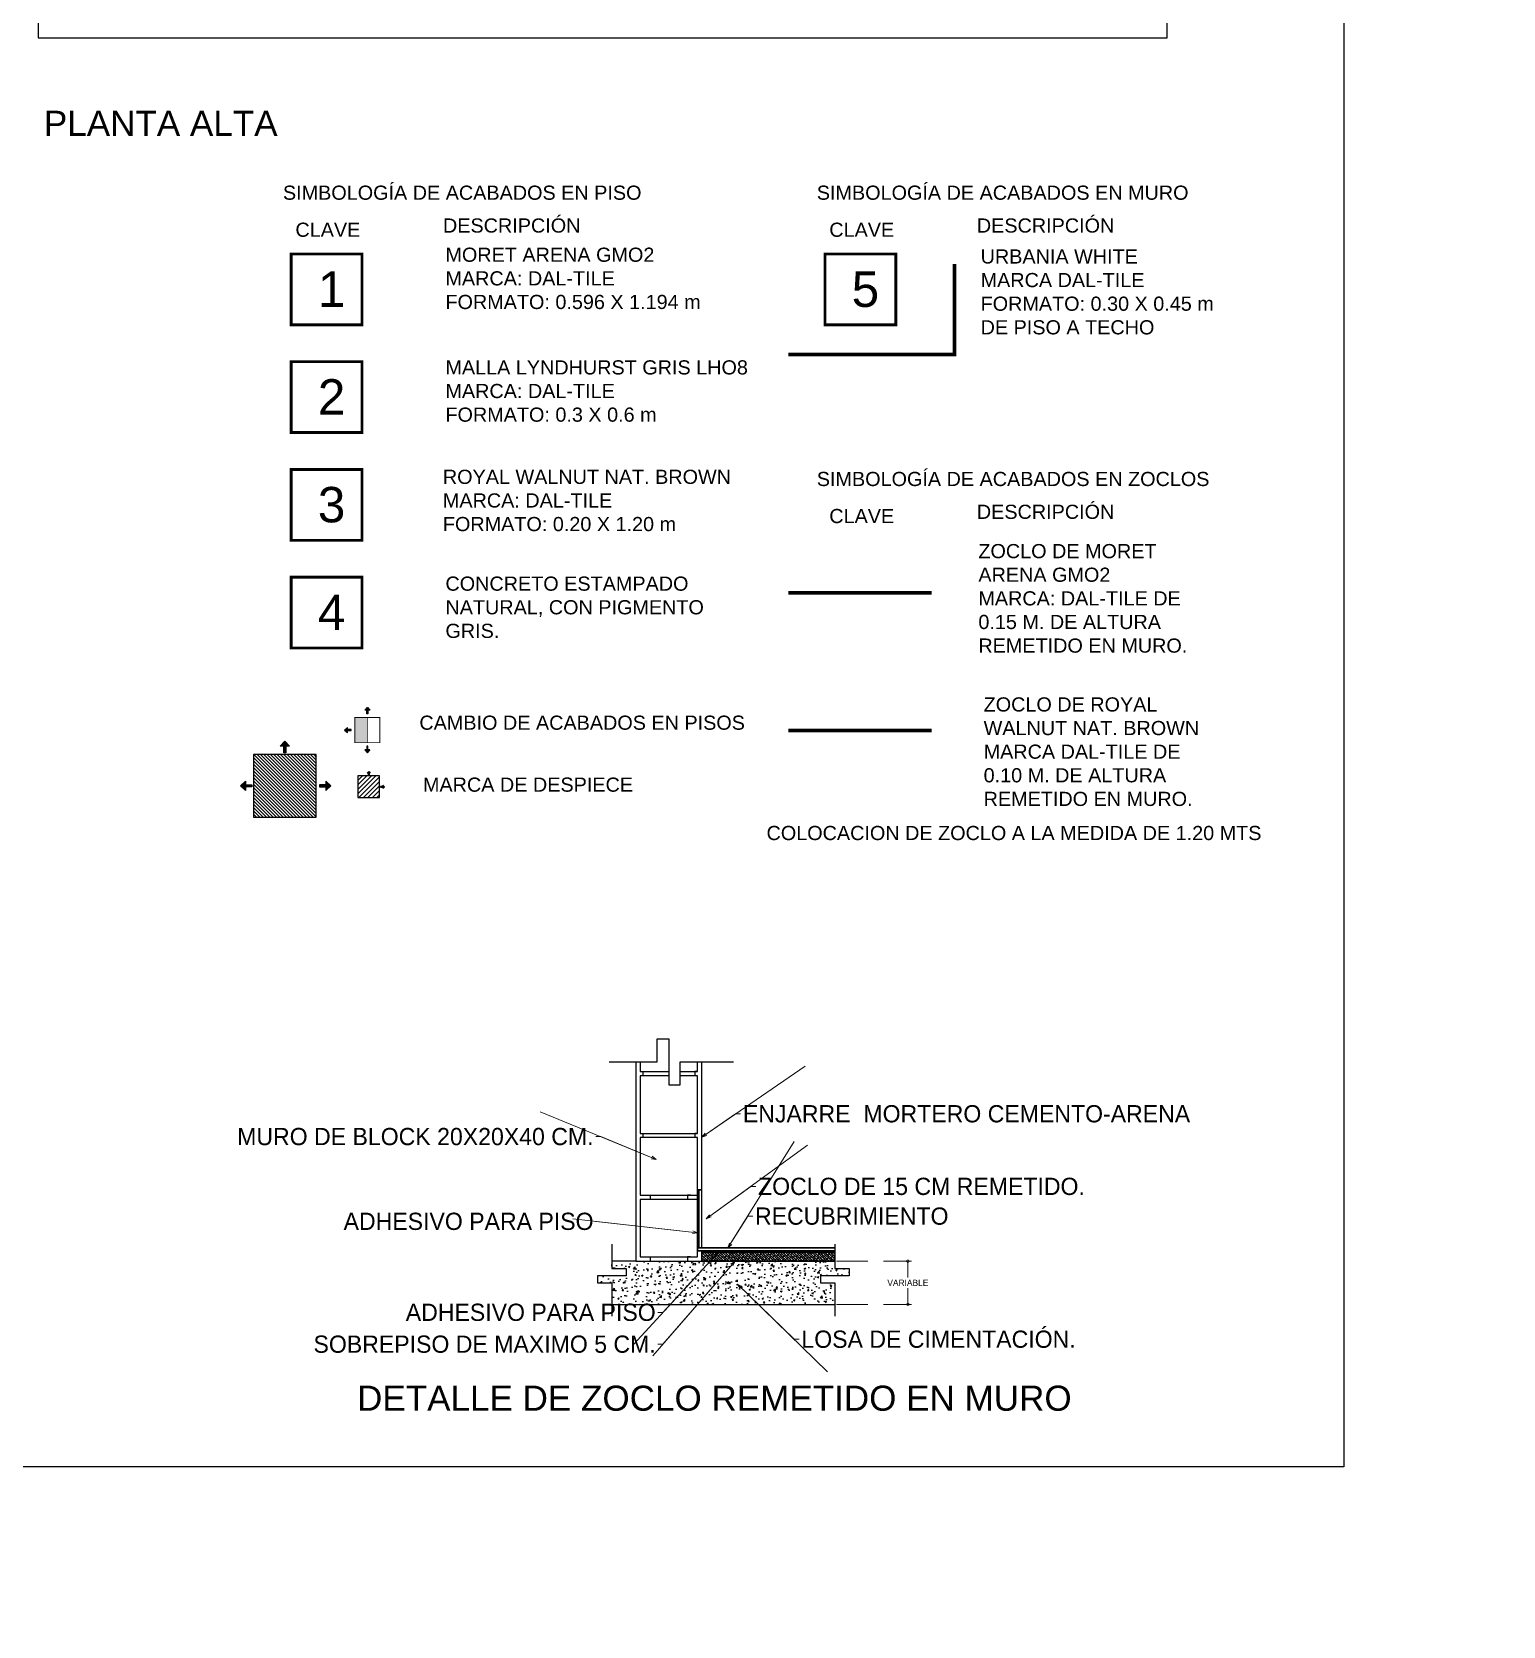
# Model space of a CAD drawing. Header units: metres. Extents: x 116 to 391, y -213 to 56.
# Drawn here: x 325.78 to 337.5, y -149.8 to -137.09 of the extents above; entities that cross this region are included whole.
import ezdxf

# ---------------------------------------------------------------- set-up
doc = ezdxf.new("R2010")
doc.units = ezdxf.units.M
doc.header["$PDMODE"] = 35
for name, pattern in [('AR-01-REC$0$DASHDOT2', [12.7, 6.35, -3.175, 0, -3.175]), ('HIDDEN', [0.375, 0.25, -0.125]), ('HIDDEN2', [0.1875, 0.125, -0.0625])]:
    doc.linetypes.add(name, pattern=pattern)
for name, color, linetype in [('A-ACABADOS PISOS', 1, 'Continuous'), ('A-CAMBIO DE ACABADO', 1, 'Continuous'), ('A-DESPIECE', 5, 'Continuous'), ('A-PISO', 30, 'Continuous'), ('A-TEXTOS', 7, 'Continuous'), ('A-ZOCLO', 30, 'Continuous'), ('AR-157$0$A-EXTERIOR', 8, 'Continuous'), ('DETALLES', 7, 'Continuous'), ('inst. pluvial', 4, 'Continuous')]:
    doc.layers.add(name, color=color, linetype=linetype)
doc.layers.add('COTAS', color=7, linetype='Continuous', lineweight=0)
doc.styles.add('OFICINA 2016', font='')
doc.styles.add('OFICINA 2017', font='GOTHIC.TTF')
doc.styles.get("Standard").update_dxf_attribs({"font": 'arial.ttf'})
doc.styles.get('OFICINA 2016').set_extended_font_data('GeosansLight', bold=True)
doc.dimstyles.new('OFICINA 2016', dxfattribs={"dimtxt": 0.2, "dimasz": 0.2, "dimexe": 0.15, "dimexo": 0.06, "dimgap": 0.09, "dimtad": 0, "dimtih": 1, "dimtoh": 1, "dimdec": 0, "dimlfac": 1000, "dimzin": 0, "dimdsep": 46, "dimtxsty": 'OFICINA 2016', "dimblk": 'OPEN90', "dimcen": 0.09, "dimclrd": 160, "dimclre": 8, "dimclrt": 7, "dimadec": 0, "dimazin": 0, "dimtfac": 1, "dimtdec": 0, "dimtofl": 0, "dimtmove": 0, "dimatfit": 3, "dimldrblk": 'OPEN90', "dimfxl": 1, "dimfxlon": 1, "dimtolj": 1, "dimtzin": 0, "dimlwd": -1, "dimlwe": -1, "dimarcsym": 0})
doc.dimstyles.new('OFICINA 2017', dxfattribs={"dimtxt": 0.2, "dimasz": 0.2, "dimexe": 0.15, "dimexo": 0.06, "dimgap": 0.09, "dimtad": 0, "dimtih": 1, "dimtoh": 1, "dimdec": 0, "dimlfac": 1000, "dimzin": 0, "dimdsep": 46, "dimtxsty": 'OFICINA 2017', "dimblk": 'DOTSMALL', "dimcen": 0.09, "dimclrd": 160, "dimclre": 8, "dimclrt": 7, "dimadec": 0, "dimazin": 0, "dimtfac": 1, "dimtdec": 0, "dimtofl": 0, "dimtmove": 0, "dimatfit": 3, "dimldrblk": 'OPEN30', "dimfxl": 1, "dimtolj": 1, "dimtzin": 0, "dimlwd": 9, "dimlwe": 0, "dimarcsym": 0})

# ---------------------------------------------------------------- blocks, each defined once
blk = doc.blocks.new('A$C7F1E1069')
h = blk.add_hatch(color=1)
h.dxf.hatch_style = 1
h.paths.add_polyline_path([(-0.225, 0), (-0.225, 0.225), (0.225, 0.225), (0.225, 0)])
at = {"color": 1, "const_width": 0.015}
for points in [[(-0.225, 0), (-0.225, 0.225), (0.225, 0.225), (0.225, 0)], [(0.225, -0.225), (0.225, 0), (-0.225, 0), (-0.225, -0.225)]]:
    blk.add_lwpolyline(points, close=True, dxfattribs=at)
blk = doc.blocks.new('r')
h = blk.add_hatch(color=5)
h.dxf.hatch_style = 1
h.paths.add_polyline_path([(1655.762, 468.449), (1655.668, 468.348), (1655.746, 468.348), (1655.746, 468.2), (1655.778, 468.2), (1655.778, 468.348), (1655.856, 468.348)])
at = {"color": 5}
for points in [[(1655.762, 468.456), (1655.658, 468.343), (1655.742, 468.343), (1655.742, 468.196), (1655.782, 468.196), (1655.782, 468.343), (1655.866, 468.343)], [(1655.762, 468.449), (1655.668, 468.348), (1655.746, 468.348), (1655.746, 468.2), (1655.778, 468.2), (1655.778, 468.348), (1655.856, 468.348)]]:
    blk.add_lwpolyline(points, close=True, dxfattribs=at)
blk = doc.blocks.new('CAMBIO DE PISO')
at = {"layer": 'A-CAMBIO DE ACABADO', "xscale": 0.7388581055550709, "yscale": 0.7388581055550709, "zscale": 0.7388581055550709}
blk.add_blockref('A$C7F1E1069', (183.601, 19.226), dxfattribs=at)
at = {"layer": 'A-DESPIECE', "xscale": -0.3310084312886717, "yscale": 0.3310084312886717, "zscale": 0.3310084312886717}
blk.add_blockref('r', (731.672, -135.534), dxfattribs=at)
at = {"layer": 'A-DESPIECE', "yscale": 0.3310084312886717, "zscale": 0.3310084312886717}
for p, xscale, rotation in [((338.362, -528.846), 0.3310084312886717, 90), ((28.84, -528.845), -0.3310084312886717, 270)]:
    blk.add_blockref('r', p, dxfattribs=dict(at, xscale=xscale, rotation=rotation))
blk = doc.blocks.new('_Open90')
at = {"color": 0, "linetype": 'ByBlock', "lineweight": -2}
for p, q in [((0, 0), (-1, 0)), ((-0.5, 0.5), (0, 0)), ((0, 0), (-0.5, -0.5))]:
    blk.add_line(p, q, dxfattribs=at)
blk = doc.blocks.new('_DotSmall')
at = {"color": 0, "linetype": 'ByBlock', "const_width": 0.5}
blk.add_lwpolyline([(-0.0625, 0, 1), (0.0625, 0, 1)], format="xyb", close=True, dxfattribs=at)
blk = doc.blocks.new('*D672')
at = {"layer": 'COTAS', "color": 8, "linetype": 'HIDDEN', "lineweight": 0, "transparency": 16777216}
for p, q in [((332.189, -146.887), (332.789, -146.887)), ((332.189, -147.231), (332.789, -147.231))]:
    blk.add_line(p, q, dxfattribs=at)
at = {"layer": 'COTAS', "color": 160, "linetype": 'Continuous', "lineweight": 9, "transparency": 16777216}
for p, q in [((332.759, -146.887), (332.759, -147.016)), ((332.759, -147.231), (332.759, -147.102))]:
    blk.add_line(p, q, dxfattribs=at)
at = {"layer": 'Defpoints', "color": 0, "transparency": 16777216}
for p in [(332.177, -146.887), (332.759, -146.887), (332.177, -147.231)]:
    blk.add_point(p, dxfattribs=at)
at = {"layer": 'COTAS', "color": 160, "lineweight": 9, "transparency": 16777216, "xscale": 0.04000000000000001, "yscale": 0.04000000000000001, "zscale": 0.04000000000000001}
for p, rotation in [((332.759, -146.887), 90), ((332.759, -147.231), 270)]:
    blk.add_blockref('_DotSmall', p, dxfattribs=dict(at, rotation=rotation))
at = {"layer": 'COTAS', "color": 7, "transparency": 16777216, "insert": (332.759, -147.059), "char_height": 0.04, "attachment_point": 5, "style": 'OFICINA 2017'}
blk.add_mtext('\\A1;{\\H1.25x;VARIABLE}', dxfattribs=at)
blk = doc.blocks.new('_Open30')
at = {"color": 0, "linetype": 'ByBlock', "lineweight": -2}
for p, q in [((-1, 0.27), (0, 0)), ((0, 0), (-1, -0.27)), ((0, 0), (-1, 0))]:
    blk.add_line(p, q, dxfattribs=at)

msp = doc.modelspace()

# ---------------------------------------------------------------- hatches: boundary and pattern name
h = msp.add_hatch()
h.set_pattern_fill('ANSI31', color=8, scale=0.114589, angle=180)
h.set_pattern_definition([(225, (299.816465, -417.864031), (0.0101283554, -0.0101283554), [])])
h.paths.add_polyline_path([(331.0939, -146.3179), (331.0825, -146.3179), (331.0825, -146.7813), (331.0939, -146.7813)])
h = msp.add_hatch()
h.set_pattern_fill('ANSI31', color=8, scale=0.114589, angle=180)
h.set_pattern_definition([(225, (299.802085, -417.860396), (0.0101283554, -0.0101283554), [])])
h.paths.add_polyline_path([(332.1766, -146.8156), (332.1766, -146.8042), (331.1168, -146.8042), (331.1168, -146.8156)])
h = msp.add_hatch()
h.set_pattern_fill('ANSI38', color=8, scale=0.004584, angle=91)
h.set_pattern_definition([(136, (113.803356, -97.533464), (-0.0101092494, -0.0104684342), []), (226, (113.803356, -97.533464), (-0.0097500646, -0.03104611785), [0.0363820903, -0.021829254])])
h.paths.add_polyline_path([(332.1766, -146.8873), (332.1766, -146.8156), (331.1168, -146.8156), (331.1168, -146.8873)])
at = {"layer": 'A-DESPIECE'}
h = msp.add_hatch(dxfattribs=at)
h.set_pattern_fill('ANSI31', color=256, scale=0.150068, angle=90)
h.set_pattern_definition([(135, (322.949384, -157.9087), (-0.013264287, -0.013264287), [])])
h.paths.add_polyline_path([(327.5425, -143.3469), (328.0427, -143.3469), (328.0427, -142.8467), (327.5425, -142.8467)])
h = msp.add_hatch(dxfattribs=at)
h.set_pattern_fill('ANSI31', color=256, scale=0.008)
h.set_pattern_definition([(45, (40.284904, -73.011475), (-0.0179605122, 0.0179605122), [])])
h.paths.add_polyline_path([(328.3756, -143.1894), (328.5469, -143.1894), (328.5469, -143.0181), (328.3756, -143.0181)])
at = {"layer": 'DETALLES', "linetype": 'Continuous'}
h = msp.add_hatch(dxfattribs=at)
h.set_pattern_fill('AR-CONC', color=8, scale=0.000687536)
h.set_pattern_definition([(50, (113.80336, -97.53346), (0.12525844, -0.01095869), [0.01309755, -0.14407308]), (355, (113.80336, -97.53346), (-0.024231106, 0.131358376), [0.01047804, -0.11525886]), (100.451445, (113.81379, -97.53438), (0.10102733, 0.12039968), [0.01113121, -0.12244338]), (46.1842, (113.80336, -97.49854), (0.18637648, -0.0289056), [0.01964633, -0.21610962]), (96.63556, (113.81889, -97.50095), (0.16322379, 0.17011426), [0.01669682, -0.18366523]), (351.18415, (113.80336, -97.49854), (0.16322379, 0.17011426), [0.01571704, -0.17288751]), (21, (113.82082, -97.50727), (0.104240286, -0.07031096), [0.01309755, -0.14407308]), (326, (113.82082, -97.50727), (0.04249109, 0.12663578), [0.01047804, -0.11525846]), (71.451445, (113.8295, -97.51313), (0.14673138, 0.05632482), [0.01113121, -0.122443166]), (37.5, (113.803356, -97.533464), (0.002123525, 0.058134596), [0, -0.11386139, 0, -0.117004802, 0, -0.115695047]), (7.5, (113.803356, -97.533464), (0.045940894, 0.068877708), [0, -0.0667102, 0, -0.11124188, 0, -0.044095093]), (327.5, (113.76441, -97.533464), (0.093223356, -0.003938715), [0, -0.043658508, 0, -0.136214546, 0, -0.180746224]), (317.5, (113.74695, -97.53346), (0.10184408, 0.017481617), [0, -0.05675606, 0, -0.09046043, 0, -0.128356014])])
h.paths.add_polyline_path([(332.062, -147.0028), (332.2912, -147.0028), (332.2912, -146.9455), (332.1766, -146.9455), (332.1766, -146.8873), (331.1168, -146.8873), (330.5897, -146.8873), (330.399, -146.8873), (330.399, -146.9455), (330.5135, -146.9455), (330.5135, -147.0028), (330.2844, -147.0028), (330.2844, -147.0601), (330.399, -147.0601), (330.399, -147.2311), (330.7043, -147.2311), (332.1766, -147.2311), (332.1766, -147.0601), (332.062, -147.0601)])

# ---------------------------------------------------------------- linework, layer by layer
at = {"color": 30, "linetype": 'HIDDEN2', "const_width": 0.03}
msp.add_lwpolyline([(331.8054, -142.6564), (332.9492, -142.6564)], dxfattribs=at)
at = {"color": 8}
for points in [[(330.3784, -145.2967), (330.7616, -145.2967), (330.7616, -145.1133), (330.8533, -145.1133), (330.8533, -145.4801), (330.945, -145.4801), (330.945, -145.2967), (331.3687, -145.2967)], [(330.5897, -145.2967), (330.5897, -146.8873), (330.399, -146.8873), (330.399, -146.9455), (330.5135, -146.9455), (330.5135, -147.0028), (330.2844, -147.0028), (330.2844, -147.0601), (330.399, -147.0601), (330.399, -147.2311), (330.7043, -147.2311), (332.1766, -147.2311)], [(330.6241, -145.2967), (330.6241, -145.3747)], [(330.6241, -145.3747), (330.647, -145.3747), (330.647, -145.4091)], [(330.6241, -145.3747), (330.8533, -145.3747)], [(330.6241, -145.8675), (331.0825, -145.8675), (331.0825, -145.4091), (330.945, -145.4091)], [(330.8533, -145.4091), (330.6241, -145.4091), (330.6241, -145.8675)], [(330.945, -145.3747), (331.0825, -145.3747), (331.0825, -145.2967)], [(331.0825, -145.3747), (331.0596, -145.3747), (331.0596, -145.4091)], [(332.1766, -146.8873), (331.1168, -146.8873), (331.1168, -146.8042), (331.0825, -146.8042), (331.0825, -146.3179), (331.1168, -146.3179), (331.1168, -145.2967)], [(330.6241, -145.8675), (330.647, -145.8675), (330.647, -145.9018)], [(330.6241, -146.3602), (331.0825, -146.3602), (331.0825, -145.9018), (330.6241, -145.9018), (330.6241, -146.3602)], [(331.0825, -145.8675), (331.0596, -145.8675), (331.0596, -145.9018)], [(330.6241, -146.8529), (331.0825, -146.8529), (331.0825, -146.3946), (330.6241, -146.3946), (330.6241, -146.8529)], [(330.6814, -146.3602), (330.7043, -146.3602), (330.7043, -146.3946)], [(331.0252, -146.3602), (331.0023, -146.3602), (331.0023, -146.3946)], [(330.399, -146.7518), (330.399, -146.9455), (330.5135, -146.9455), (330.5135, -147.0028), (330.2844, -147.0028), (330.2844, -147.0601), (330.399, -147.0601), (330.399, -147.3248)], [(332.1766, -146.7813), (331.0825, -146.7813), (331.0825, -146.8042), (332.1766, -146.8042)], [(332.1766, -146.8873), (331.1168, -146.8873), (331.1168, -146.8042), (332.1766, -146.8042)], [(331.1168, -146.8042), (331.1168, -146.8156), (332.1766, -146.8156)], [(332.1766, -146.7518), (332.1766, -146.9455), (332.2912, -146.9455), (332.2912, -147.0028), (332.062, -147.0028), (332.062, -147.0601), (332.1766, -147.0601), (332.1766, -147.3248)], [(330.5897, -146.8873), (331.1168, -146.8873)], [(330.6814, -146.8529), (330.7043, -146.8529), (330.7043, -146.8873)], [(331.0252, -146.8529), (331.0023, -146.8529), (331.0023, -146.8873)], [(332.1766, -146.8156), (331.1168, -146.8156), (331.1168, -146.8873), (332.1766, -146.8873)]]:
    msp.add_lwpolyline(points, dxfattribs=at)
for points in [[(331.0939, -146.3179), (331.0825, -146.3179), (331.0825, -146.7813), (331.0939, -146.7813)], [(331.1168, -146.7813), (331.1168, -146.3179), (331.0939, -146.3179), (331.0939, -146.7813)], [(331.0825, -146.7813), (332.1766, -146.7813), (332.1766, -146.8042), (331.0825, -146.8042)]]:
    msp.add_lwpolyline(points, close=True)
at = {"layer": 'A-ACABADOS PISOS'}
msp.add_lwpolyline([(314.8216, -117.4715), (336.2351, -117.4715), (336.2351, -148.5273), (314.8216, -148.5273)], close=True, dxfattribs=at)
at = {"layer": 'A-ACABADOS PISOS', "const_width": 0.0226}
for points in [[(327.8423, -139.4209), (328.4071, -139.4209), (328.4071, -138.8561), (327.8423, -138.8561)], [(332.0981, -139.4209), (332.6629, -139.4209), (332.6629, -138.8561), (332.0981, -138.8561)], [(327.8423, -140.2799), (328.4071, -140.2799), (328.4071, -139.7151), (327.8423, -139.7151)], [(327.8423, -141.1388), (328.4071, -141.1388), (328.4071, -140.5741), (327.8423, -140.5741)], [(327.8423, -141.9978), (328.4071, -141.9978), (328.4071, -141.433), (327.8423, -141.433)]]:
    msp.add_lwpolyline(points, close=True, dxfattribs=at)
at = {"layer": 'A-DESPIECE'}
for points in [[(327.5425, -142.8467), (327.5425, -143.3469), (328.0427, -143.3469), (328.0427, -142.8467)], [(328.3756, -143.0181), (328.3756, -143.1894), (328.5469, -143.1894), (328.5469, -143.0181)]]:
    msp.add_lwpolyline(points, close=True, dxfattribs=at)
at = {"layer": 'A-PISO', "color": 1, "linetype": 'AR-01-REC$0$DASHDOT2', "ltscale": 0.03, "const_width": 0.03}
msp.add_lwpolyline([(333.13, -138.9349), (333.13, -139.6577), (331.8054, -139.6577)], dxfattribs=at)
at = {"layer": 'A-PISO'}
msp.add_circle((327.3705, -149.1639), 63.4551, dxfattribs=at)
at = {"layer": 'A-ZOCLO', "const_width": 0.03}
msp.add_lwpolyline([(331.8054, -141.5582), (332.9492, -141.5582)], dxfattribs=at)
at = {"layer": 'AR-157$0$A-EXTERIOR', "color": 8, "linetype": 'Continuous'}
msp.add_lwpolyline([(325.8271, -131.0339), (325.8271, -137.1334), (334.8263, -137.1334), (334.8263, -119.1348), (325.8271, -119.1348), (325.8271, -120.6997)], dxfattribs=at)

# ---------------------------------------------------------------- block references
at = {"layer": 'A-ACABADOS PISOS', "xscale": -0.6, "yscale": 0.6, "zscale": 0.6, "rotation": 90}
msp.add_blockref('CAMBIO DE PISO', (339.986, -32.4916), dxfattribs=at)
at = {"layer": 'A-DESPIECE'}
for p, xscale, yscale, zscale in [((907.573, -306.7758), -0.3501593073130025, 0.3501593073130025, 0.3501593073130025), ((526.9391, -199.1364), -0.1198710247366435, 0.1198710247366435, 0.1198710247366435)]:
    msp.add_blockref('r', p, dxfattribs=dict(at, xscale=xscale, yscale=yscale, zscale=zscale))
for p, xscale, yscale, zscale, rotation in [((491.4735, 436.6836), -0.3501593073130025, 0.3501593073130025, 0.3501593073130025, 90), ((164.1257, 436.6836), 0.3501593073130025, 0.3501593073130025, 0.3501593073130025, 270), ((272.4327, 55.3741), 0.1198710247366435, 0.1198710247366435, 0.1198710247366435, 270)]:
    msp.add_blockref('r', p, dxfattribs=dict(at, xscale=xscale, yscale=yscale, zscale=zscale, rotation=rotation))

# ---------------------------------------------------------------- texts
at = {"layer": 'A-ACABADOS PISOS', "char_height": 0.2824, "attachment_point": 1}
for s, insert in [('1', (328.0554, -138.9956)), ('5', (332.3112, -138.9956)), ('2', (328.0554, -139.8546)), ('3', (328.0554, -140.7135)), ('4', (328.0554, -141.5725))]:
    msp.add_mtext_dynamic_manual_height_columns(s, width=0.258238, gutter_width=0.8066, heights=[0], dxfattribs=dict(at, insert=insert))
at = {"layer": 'A-TEXTOS', "color": 1}
msp.add_text('PLANTA ALTA', height=0.2, dxfattribs=at).set_placement((325.8716, -137.9141))
at = {"layer": 'A-TEXTOS', "color": 1, "attachment_point": 1}
for s, width, insert, char_height in [('SIMBOLOGÍA DE ACABADOS EN PISO', 3.268473, (327.7773, -138.3109), 0.112957), ('SIMBOLOGÍA DE ACABADOS EN MURO', 3.268473, (332.0331, -138.3109), 0.112957), ('DESCRIPCIÓN', 1.585945, (329.0532, -138.5726), 0.112957), ('DESCRIPCIÓN', 1.585945, (333.309, -138.5726), 0.112957), ('CLAVE', 1.585945, (327.8769, -138.6063), 0.11296), ('CLAVE', 1.585945, (332.1327, -138.6063), 0.11296), ('MORET ARENA GMO2\\PMARCA: DAL-TILE\\PFORMATO: 0.596 X 1.194 m', 2.440637, (329.0727, -138.8055), 0.112957), ('\\A1;URBANIA WHITE\\PMARCA DAL-TILE\\PFORMATO: 0.30 X 0.45 m\\PDE PISO A TECHO', 2.21624, (333.339, -138.8193), 0.112957), ('MALLA LYNDHURST GRIS LHO8\\PMARCA: DAL-TILE\\PFORMATO: 0.3 X 0.6 m', 2.499681, (329.0727, -139.7038), 0.112957), ('ROYAL WALNUT NAT. BROWN \\PMARCA: DAL-TILE\\PFORMATO: 0.20 X 1.20 m', 2.603392, (329.0523, -140.5764), 0.112957), ('SIMBOLOGÍA DE ACABADOS EN ZOCLOS', 3.268473, (332.0331, -140.5935), 0.112957), ('DESCRIPCIÓN', 1.585945, (333.309, -140.8552), 0.112957), ('CLAVE', 1.585945, (332.1327, -140.8889), 0.11296), ('ZOCLO DE MORET ARENA GMO2\\PMARCA: DAL-TILE DE 0.15 M. DE ALTURA REMETIDO EN MURO.', 1.904265, (333.3212, -141.1687), 0.112957), ('\\A1;CONCRETO ESTAMPADO NATURAL, CON PIGMENTO GRIS.', 2.21624, (329.0727, -141.428), 0.112957), ('ZOCLO DE ROYAL WALNUT NAT. BROWN MARCA DAL-TILE DE 0.10 M. DE ALTURA REMETIDO EN MURO.', 1.837742, (333.3631, -142.3911), 0.112957), ('CAMBIO DE ACABADOS EN PISOS', 3.268473, (328.865, -142.5367), 0.112957), ('MARCA DE DESPIECE', 3.268473, (328.8936, -143.0306), 0.112957), ('COLOCACION DE ZOCLO A LA MEDIDA DE 1.20 MTS', 3.974564, (331.6324, -143.4163), 0.112957)]:
    msp.add_mtext_dynamic_manual_height_columns(s, width=width, gutter_width=0.4236, heights=[0], dxfattribs=dict(at, insert=insert, char_height=char_height))
at = {"layer": 'COTAS', "color": 7, "char_height": 0.137507, "style": 'OFICINA 2017'}
for s, insert, attachment_point in [('ENJARRE  MORTERO CEMENTO-ARENA', (331.4441, -145.7123), 4), ('MURO DE BLOCK 20X20X40 CM.   ', (330.2534, -145.8939), 6), ('ZOCLO DE 15 CM REMETIDO.  ', (331.5649, -146.2911), 4), ('ADHESIVO PARA PISO  ', (330.2534, -146.5699), 6), ('RECUBRIMIENTO  ', (331.5404, -146.5283), 4), ('ADHESIVO PARA PISO  ', (330.749, -147.2951), 6), ('LOSA DE CIMENTACIÓN.  ', (331.9105, -147.5097), 4), ('SOBREPISO DE MAXIMO 5 CM.   ', (330.749, -147.5493), 6)]:
    msp.add_mtext(s, dxfattribs=dict(at, insert=insert, attachment_point=attachment_point))
at = {"layer": 'inst. pluvial', "insert": (328.3681, -147.8791), "char_height": 0.2, "attachment_point": 1}
msp.add_mtext_dynamic_manual_height_columns('{\\C0;DETALLE DE ZOCLO REMETIDO EN MURO}', width=9.157369, gutter_width=0.4297, heights=[0], dxfattribs=at)

# ---------------------------------------------------------------- dimensions: what is measured, and where the dimension line sits
at = {"layer": 'COTAS', "color": 7}
dim = msp.add_linear_dim(base=(332.7587, -146.8873), p1=(332.1766, -147.2311), p2=(332.1766, -146.8873), angle=90, text='{\\H1.25x;VARIABLE}', dimstyle='OFICINA 2017', override={"dimscale": 0.2}, dxfattribs=at)
dim.commit()
dim.dimension.update_dxf_attribs({"geometry": '*D672', "text_midpoint": (332.7587, -147.0592)})

# ---------------------------------------------------------------- leaders
at = {"layer": 'COTAS', "annotation_type": 0, "has_hookline": 1}
for points, hookline_direction, text_width in [([(331.1168, -145.8975), (331.3861, -145.7123), (331.4261, -145.7123)], 0, 3.5097), ([(330.7527, -146.075), (330.3114, -145.8939), (330.2714, -145.8939)], 1, 2.9058), ([(331.1513, -146.5496), (331.5069, -146.2911), (331.5469, -146.2911)], 0, 2.6359), ([(331.3246, -146.7813), (331.4824, -146.5283), (331.5224, -146.5283)], 0, 1.4523), ([(331.0825, -146.6605), (330.2714, -146.5699)], 1, 1.9786), ([(331.3816, -146.8873), (330.807, -147.5493), (330.767, -147.5493)], 1, 2.7613), ([(331.2483, -146.8156), (330.807, -147.2951), (330.767, -147.2951)], 1, 1.9786), ([(331.4012, -147.0704), (331.8525, -147.5097), (331.8925, -147.5097)], 0, 2.2158)]:
    msp.add_leader(points, dimstyle='OFICINA 2016', override={"dimscale": 0.2, "dimldrblk": 'Open30'}, dxfattribs=dict(at, hookline_direction=hookline_direction, text_width=text_width))

doc.saveas('drawing.dxf')
